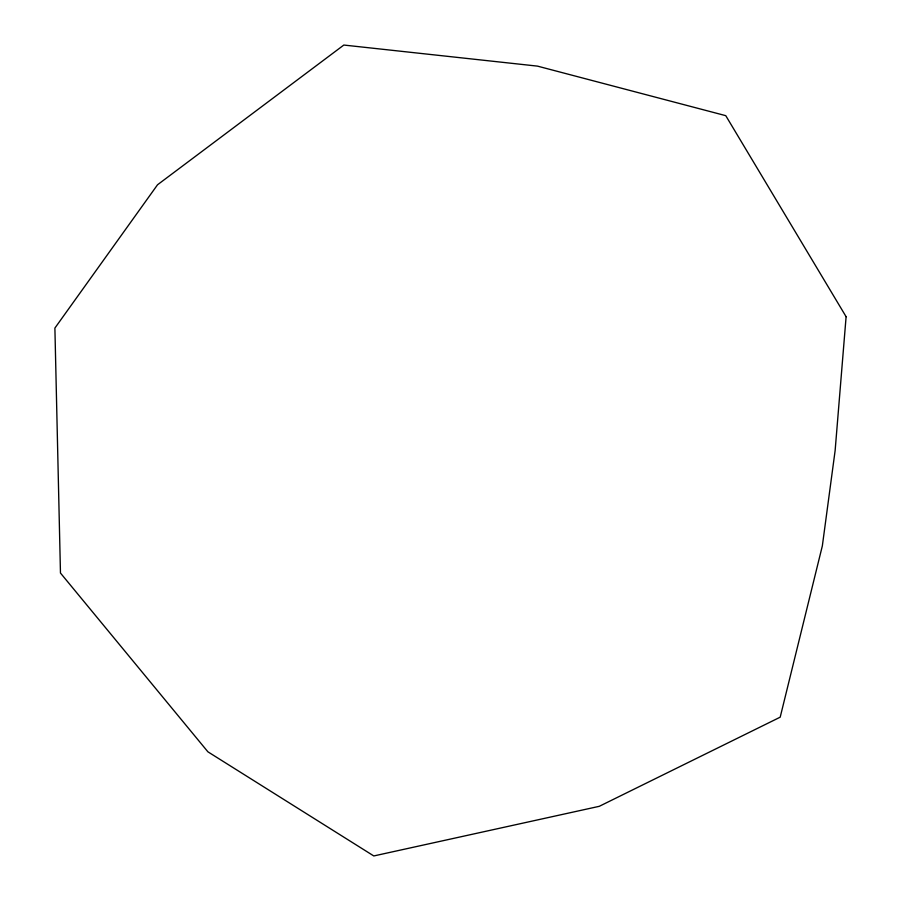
<?xml version="1.0" encoding="UTF-8"?>
<svg xmlns="http://www.w3.org/2000/svg" width="901" height="901" viewBox="0 0 901 901"><rect width="100%" height="100%" fill="white"/><g stroke="black" fill="none" stroke-linecap="round" stroke-linejoin="round"><path stroke-width="1.35" d="M846.107 316.713L835.126 450.613L822.343 545.893L780.198 717.173L599.255 806.327L373.791 855.95L207.906 751.817L60.468 573.036L54.893 328.077L157.529 184.773L343.822 45.05L537.48 66.122L725.767 115.666L846.107 316.713"/></g></svg>
